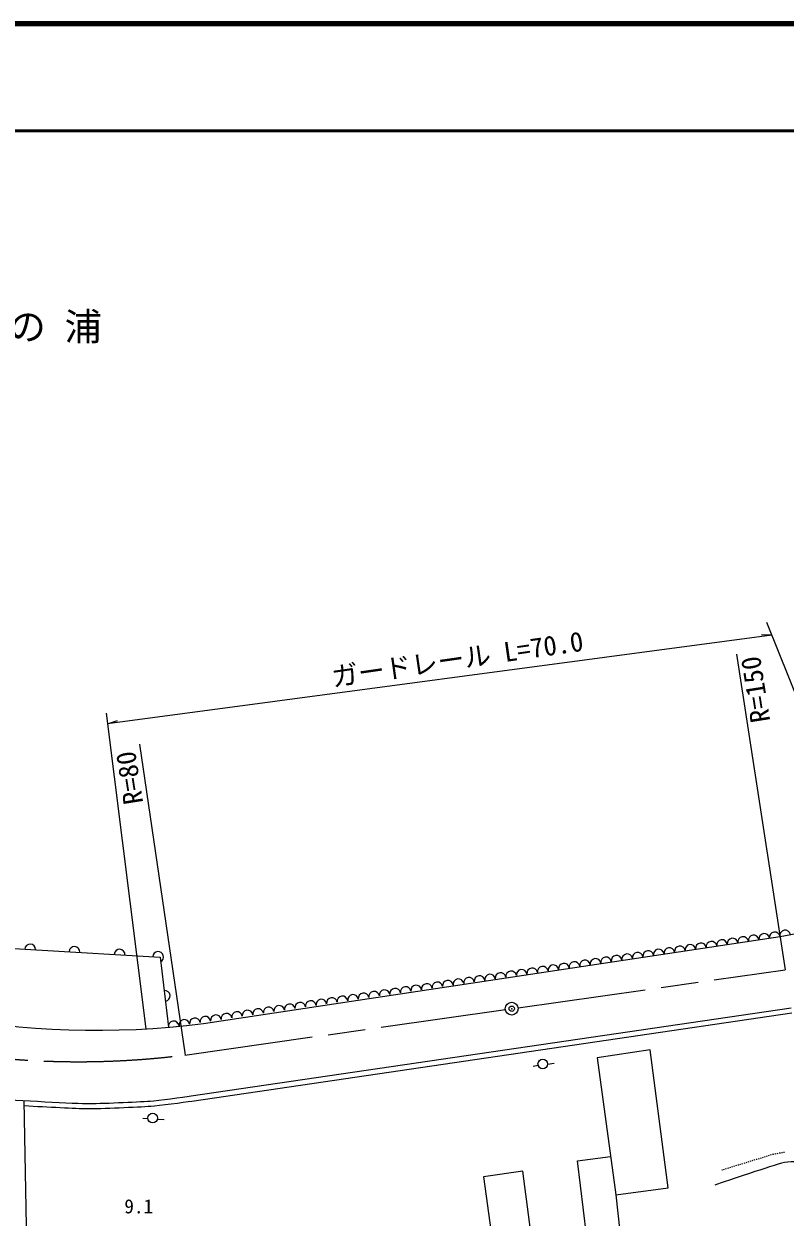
# Model space of a CAD drawing. Units: millimetres, scale not verified. Extents: x 40000 to 680000, y 20000 to 380000.
# Drawn here: x 431221 to 502330, y 268546 to 380000 of the extents above; entities that cross this region are included whole.
import ezdxf
from ezdxf.enums import TextEntityAlignment as Align

# ---------------------------------------------------------------- set-up
doc = ezdxf.new("R2010")
doc.units = ezdxf.units.MM
doc.header["$LTSCALE"] = 1000
doc.header["$PDMODE"] = 32
doc.header["$PDSIZE"] = 500
doc.linetypes.add('CHAIN', pattern=[18.5, 12, -1.5, 3.5, -1.5])
for name, color, linetype, lineweight in [('M-BGD', 7, 'Continuous', 13), ('M-BMK', 2, 'CHAIN', 13), ('M-STR-HTXT', 7, 'Continuous', 13), ('M-TTL', 2, 'Continuous', 140), ('M-TTL-LINE', 7, 'Continuous', 50), ('M-WORK', 1, 'Continuous', 13)]:
    doc.layers.add(name, color=color, linetype=linetype, lineweight=lineweight)
doc.styles.add('ＭＳ ゴシック', font='')
doc.styles.get('ＭＳ ゴシック').set_extended_font_data('MS Gothic')

msp = doc.modelspace()

# ---------------------------------------------------------------- linework, layer by layer
at = {"layer": 'M-BGD'}
msp.add_circle((476790, 288016), 600, dxfattribs=at)
msp.add_point((476790, 288016), dxfattribs=at)
at = {"layer": 'M-BMK'}
for p, q in [((477384, 288100), (502330, 291639)), ((446271, 283686), (476196, 287932))]:
    msp.add_line(p, q, dxfattribs=at)
msp.add_arc((436323, 362757), 79694, 241.06838, 277.17052, dxfattribs=at)
at = {"layer": 'M-STR-HTXT'}
for p, q in [((500603, 324128), (511520, 296809)), ((501096, 322894), (500114, 322946)), ((438916, 315615), (442625, 286130)), ((432152, 230534), (431245, 279403))]:
    msp.add_line(p, q, dxfattribs=at)
msp.add_lwpolyline([(501096, 322894), (439041, 314618), (439974, 314929)], dxfattribs=at)
at = {"layer": 'M-TTL'}
msp.add_line((680000, 380000), (40000, 380000), dxfattribs=at)
at = {"layer": 'M-TTL-LINE'}
msp.add_line((40000, 370000), (680000, 370000), dxfattribs=at)
at = {"layer": 'M-WORK'}
for p, q in [((497792, 321125), (502330, 291639)), ((442009, 312729), (446273, 283686)), ((447991, 286622), (501851, 294753)), ((502880, 288064), (446838, 279836)), ((502950, 287589), (446908, 279361)), ((478780, 282660), (479262, 282726)), ((480143, 282846), (480759, 282930)), ((442319, 277782), (442804, 277755)), ((443693, 277704), (444313, 277669)), ((500401, 274181), (500496, 274210)), ((500592, 274239), (500688, 274269)), ((500783, 274298), (500879, 274328)), ((500974, 274357), (501070, 274386)), ((501165, 274416), (501230, 274436)), ((501230, 274436), (501296, 274448)), ((501394, 274465), (501493, 274483)), ((501591, 274501), (501690, 274518)), ((501788, 274536), (501886, 274554)), ((501985, 274571), (502083, 274589)), ((502182, 274607), (502280, 274624)), ((496769, 273063), (496864, 273093)), ((496960, 273122), (497056, 273151)), ((497151, 273181), (497247, 273210)), ((497342, 273240), (497438, 273269)), ((497533, 273298), (497629, 273328)), ((497725, 273357), (497820, 273387)), ((497916, 273416), (498011, 273445)), ((498107, 273475), (498202, 273504)), ((498298, 273534), (498394, 273563)), ((498489, 273592), (498585, 273622)), ((498680, 273651), (498776, 273681)), ((498872, 273710), (498967, 273740)), ((499063, 273769), (499158, 273798)), ((499254, 273828), (499349, 273857)), ((499445, 273887), (499541, 273916)), ((499636, 273945), (499732, 273975)), ((499827, 274004), (499923, 274034)), ((500018, 274063), (500114, 274092)), ((500210, 274122), (500305, 274151)), ((496417, 272955), (496482, 272975)), ((496578, 273004), (496673, 273034))]:
    msp.add_line(p, q, dxfattribs=at)
for points in [[(418502, 288431), (420811, 294199), (443939, 292839), (444729, 286279)], [(486501, 270621), (486874, 267218), (483774, 266894), (482941, 273789), (486015, 274206)]]:
    msp.add_lwpolyline(points, dxfattribs=at)
for points in [[(484764, 283440), (486501, 270621), (491409, 271290), (489714, 284186)], [(474161, 272302), (475447, 262806), (479083, 263302), (477827, 272854)]]:
    msp.add_lwpolyline(points, close=True, dxfattribs=at)
for centre in [(479693, 282853), (443252, 277797)]:
    msp.add_circle(centre, 450, dxfattribs=at)
for centre, radius, start, end in [((469614, 470113), 178298, 280.41652, 290.93871), ((438043, 365692), 79694, 241.06838, 277.17052), ((495449, 293804), 498, 8.43811, 188.43811), ((496434, 293950), 498, 8.43811, 188.43811), ((497419, 294096), 498, 8.43811, 188.43811), ((498404, 294242), 498, 8.43811, 188.43811), ((499389, 294388), 498, 8.43811, 188.43811), ((500373, 294534), 498, 8.43811, 188.43811), ((501358, 294680), 498, 8.43811, 188.43811), ((502334, 294856), 494, 12.00512, 192.00512), ((431806, 293553), 500, 356.63354, 176.63354), ((435942, 293309), 500, 356.63354, 176.63354), ((440166, 293061), 500, 356.63354, 176.63354), ((443763, 292849), 500, 297.20964, 176.63354), ((487570, 292635), 498, 8.43811, 188.43811), ((488555, 292781), 498, 8.43811, 188.43811), ((489540, 292927), 498, 8.43811, 188.43811), ((490525, 293073), 498, 8.43811, 188.43811), ((491510, 293219), 498, 8.43811, 188.43811), ((492495, 293365), 498, 8.43811, 188.43811), ((493479, 293511), 498, 8.43811, 188.43811), ((494464, 293657), 498, 8.43811, 188.43811), ((480676, 291612), 498, 8.43811, 188.43811), ((481661, 291758), 498, 8.43811, 188.43811), ((482646, 291904), 498, 8.43811, 188.43811), ((483631, 292050), 498, 8.43811, 188.43811), ((484616, 292196), 498, 8.43811, 188.43811), ((485600, 292343), 498, 8.43811, 188.43811), ((486585, 292489), 498, 8.43811, 188.43811), ((472797, 290443), 498, 8.43811, 188.43811), ((473782, 290589), 498, 8.43811, 188.43811), ((474767, 290735), 498, 8.43811, 188.43811), ((475752, 290882), 498, 8.43811, 188.43811), ((476737, 291028), 498, 8.43811, 188.43811), ((477722, 291174), 498, 8.43811, 188.43811), ((478706, 291320), 498, 8.43811, 188.43811), ((479691, 291466), 498, 8.43811, 188.43811), ((465903, 289421), 498, 8.43811, 188.43811), ((466888, 289567), 498, 8.43811, 188.43811), ((467873, 289713), 498, 8.43811, 188.43811), ((468858, 289859), 498, 8.43811, 188.43811), ((469843, 290005), 498, 8.43811, 188.43811), ((470828, 290151), 498, 8.43811, 188.43811), ((471812, 290297), 498, 8.43811, 188.43811), ((444376, 289209), 500, 276.86118, 96.86118), ((458024, 288252), 498, 8.43811, 188.43811), ((459009, 288398), 498, 8.43811, 188.43811), ((459994, 288544), 498, 8.43811, 188.43811), ((460979, 288690), 498, 8.43811, 188.43811), ((461964, 288836), 498, 8.43811, 188.43811), ((462949, 288982), 498, 8.43811, 188.43811), ((463934, 289128), 498, 8.43811, 188.43811), ((464918, 289274), 498, 8.43811, 188.43811), ((450145, 287083), 498, 8.43811, 188.43811), ((451130, 287229), 498, 8.43811, 188.43811), ((452115, 287375), 498, 8.43811, 188.43811), ((453100, 287521), 498, 8.43811, 188.43811), ((454085, 287667), 498, 8.43811, 188.43811), ((455070, 287813), 498, 8.43811, 188.43811), ((456055, 287960), 498, 8.43811, 188.43811), ((457039, 288106), 498, 8.43811, 188.43811), ((445221, 286352), 498, 8.43811, 188.43811), ((446206, 286499), 498, 8.43811, 188.43811), ((447191, 286645), 498, 8.43811, 188.43811), ((448176, 286791), 498, 8.43811, 188.43811), ((449161, 286937), 498, 8.43811, 188.43811)]:
    msp.add_arc(centre, radius, start, end, dxfattribs=at)
for points, knots in [([(539895, 282637), (539623, 282909), (538912, 283822), (538716, 284152), (538574, 284391), (538281, 285179), (538220, 285450), (538133, 285840), (538060, 287042), (537984, 287434), (537946, 287630), (537747, 288201), (537654, 288378), (537598, 288485), (537353, 288761), (537252, 288827), (537134, 288903), (536731, 289051), (536591, 289063), (536383, 289080), (535754, 289021), (535552, 288968), (535403, 288929), (534993, 288704), (534868, 288614), (534754, 288532), (534456, 288230), (534372, 288118), (534252, 287959), (533930, 287452), (533852, 287268), (533777, 287089), (533633, 286518), (533616, 286324), (533600, 286131), (533654, 285547), (533687, 285356), (533829, 284536), (534400, 282099), (534490, 281272), (534552, 280703), (534498, 278983), (534443, 278415), (534422, 278202), (534229, 277578), (534112, 277399), (533976, 277193), (533441, 276648), (533215, 276550), (529706, 275018), (519051, 270724), (515506, 269279), (515237, 269169), (514422, 268863), (514145, 268778), (513969, 268725), (513430, 268603), (513248, 268589), (513064, 268575), (512505, 268590), (512327, 268636), (512102, 268695), (511454, 268974), (511264, 269109), (510843, 269408), (509714, 270480), (509300, 270790), (508731, 271214), (506962, 272400), (506358, 272773), (506094, 272936), (505265, 273371), (504970, 273467), (504689, 273558), (503805, 273675), (503510, 273696), (503265, 273714), (502519, 273723), (502283, 273657), (500959, 273287), (497037, 272008), (495750, 271527)], [0, 0, 0, 0, 1, 1, 1, 2, 2, 2, 3, 3, 3, 4, 4, 4, 5, 5, 5, 6, 6, 6, 7, 7, 7, 8, 8, 8, 9, 9, 9, 10, 10, 10, 11, 11, 11, 12, 12, 12, 13, 13, 13, 14, 14, 14, 15, 15, 15, 16, 16, 16, 17, 17, 17, 18, 18, 18, 19, 19, 19, 20, 20, 20, 21, 21, 21, 22, 22, 22, 23, 23, 23, 24, 24, 24, 25, 25, 25, 26, 26, 26, 27, 27, 27, 27]), ([(446838, 279836), (446078, 279703), (443776, 279417), (443006, 279361), (441826, 279275), (438280, 279112), (437097, 279128), (435258, 279151), (429748, 279515), (427908, 279557), (426982, 279579), (424202, 279500), (423277, 279446), (422938, 279426), (421930, 279269), (421601, 279186), (421488, 279158), (421183, 278972), (421095, 278896), (421021, 278833), (420850, 278595), (420808, 278508), (420777, 278443), (420737, 278226), (420741, 278154), (420744, 278084), (420810, 277880), (420842, 277817), (420882, 277736), (421033, 277511), (421095, 277446), (421297, 277235), (421926, 276626), (422156, 276447), (422466, 276203), (423446, 275539), (423785, 275337), (424496, 274913), (426668, 273702), (427403, 273320)], [0, 0, 0, 0, 1, 1, 1, 2, 2, 2, 3, 3, 3, 4, 4, 4, 5, 5, 5, 6, 6, 6, 7, 7, 7, 8, 8, 8, 9, 9, 9, 10, 10, 10, 11, 11, 11, 12, 12, 12, 13, 13, 13, 13]), ([(446908, 279361), (446147, 279228), (443846, 278942), (443075, 278886), (441896, 278801), (438350, 278637), (437167, 278653), (436025, 278667), (433468, 278813), (431254, 278932)], [0, 0, 0, 0, 1, 1, 1, 2, 2, 2, 3, 3, 3, 3])]:
    msp.add_open_spline(points, degree=3, knots=knots, dxfattribs=at)

# ---------------------------------------------------------------- texts
at = {"layer": 'M-STR-HTXT', "style": 'ＭＳ ゴシック'}
msp.add_text('田 の 浦', height=2566, dxfattribs=at).set_placement((424528, 349674), align=Align.BOTTOM_LEFT)
msp.add_text('ガードレール L=70.0', height=1833, rotation=8.2, dxfattribs=at).set_placement((471921, 319226), align=Align.BOTTOM_CENTER)
at = {"layer": 'M-WORK', "style": 'ＭＳ ゴシック'}
for s, height, rotation, p in [('R=150', 1833, 98.998, (501489, 314974)), ('R=80', 1833, 98.998, (442920, 307333)), ('9.1', 1320, 359.998, (440606, 268501))]:
    msp.add_text(s, height=height, rotation=rotation, dxfattribs=at).set_placement(p, align=Align.BOTTOM_LEFT)

doc.saveas('drawing.dxf')
